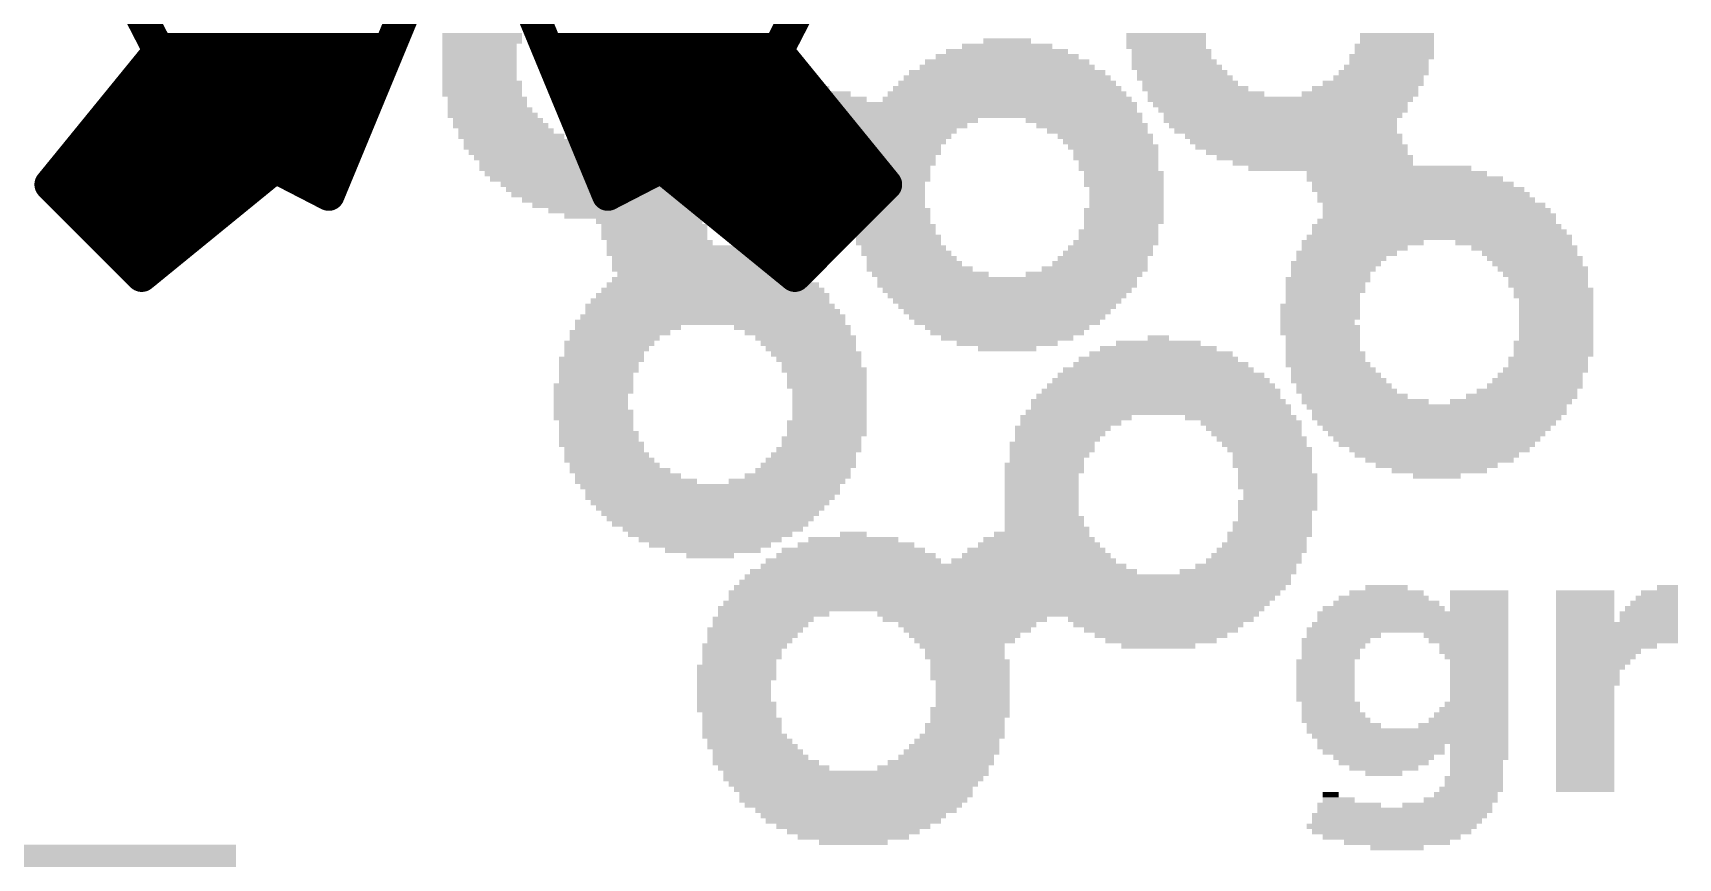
# Model space of a CAD drawing. Extents: x 45.5 to 117.9, y 20.2 to 75.1.
# Drawn here: x 50.06 to 57.81, y 66.85 to 70.74 of the extents above; entities that cross this region are included whole.
import ezdxf

# ---------------------------------------------------------------- set-up
doc = ezdxf.new("R2010")
doc.units = 0
doc.layers.add('22', color=253, linetype='CONTINUOUS')
doc.layers.add('29', color=253, linetype='CONTINUOUS')

# ---------------------------------------------------------------- blocks, each defined once
blk = doc.blocks.new('RECT')
blk.add_solid([(-0.5, -0.5), (0.5, -0.5), (-0.5, 0.5), (0.5, 0.5)])

msp = doc.modelspace()

# ---------------------------------------------------------------- linework, layer by layer
at = {"layer": '22', "const_width": 0.15}
for points in [[(50.6524, 70.6517), (50.5221, 70.9048)], [(53.6979, 70.9048), (53.5676, 70.6517)], [(51.811, 70.8407), (51.4522, 69.9745)], [(52.7678, 69.9745), (52.409, 70.8407)], [(50.14, 70.0233), (50.6524, 70.6517)], [(51.7372, 70.6625), (50.6468, 70.6625)], [(53.5732, 70.6625), (52.4828, 70.6625)], [(53.5676, 70.6517), (54.08, 70.0233)], [(51.6751, 70.5125), (50.5389, 70.5125)], [(53.6811, 70.5125), (52.545, 70.5125)], [(51.6129, 70.3625), (50.4166, 70.3625)], [(53.8034, 70.3625), (52.6071, 70.3625)], [(51.5508, 70.2125), (50.2943, 70.2125)], [(53.9257, 70.2125), (52.6692, 70.2125)], [(51.1992, 70.1049), (50.5708, 69.5925)], [(51.4522, 69.9745), (51.1992, 70.1049)], [(53.0208, 70.1049), (52.7678, 69.9745)], [(53.6492, 69.5925), (53.0208, 70.1049)], [(51.1472, 70.0625), (50.172, 70.0625)], [(51.4887, 70.0625), (51.2815, 70.0625)], [(52.9385, 70.0625), (52.7313, 70.0625)], [(54.048, 70.0625), (53.0728, 70.0625)], [(50.5708, 69.5925), (50.14, 70.0233)], [(54.08, 70.0233), (53.6492, 69.5925)], [(50.9632, 69.9125), (50.2508, 69.9125)], [(53.9692, 69.9125), (53.2568, 69.9125)], [(50.7793, 69.7625), (50.4008, 69.7625)], [(53.8192, 69.7625), (53.4407, 69.7625)], [(50.5953, 69.6125), (50.5508, 69.6125)], [(53.6692, 69.6125), (53.6247, 69.6125)]]:
    msp.add_lwpolyline(points, dxfattribs=at)
at = {"layer": '22', "const_width": 0.075}
for points in [[(50.6468, 70.7, 1), (50.6468, 70.625)], [(50.6815, 70.628, 1), (50.6233, 70.6754)], [(51.7372, 70.625, 1), (51.7372, 70.7)], [(52.4828, 70.7, 1), (52.4828, 70.625)], [(53.5967, 70.6754, 1), (53.5385, 70.628)], [(53.5732, 70.625, 1), (53.5732, 70.7)], [(50.6191, 70.6345, 1), (50.6857, 70.6689)], [(53.5343, 70.6689, 1), (53.6009, 70.6345)], [(50.5389, 70.55, 1), (50.5389, 70.475)], [(51.6751, 70.475, 1), (51.6751, 70.55)], [(52.545, 70.55, 1), (52.545, 70.475)], [(53.6811, 70.475, 1), (53.6811, 70.55)], [(50.4166, 70.4, 1), (50.4166, 70.325)], [(51.6129, 70.325, 1), (51.6129, 70.4)], [(52.6071, 70.4, 1), (52.6071, 70.325)], [(53.8034, 70.325, 1), (53.8034, 70.4)], [(50.2943, 70.25, 1), (50.2943, 70.175)], [(51.5508, 70.175, 1), (51.5508, 70.25)], [(52.6692, 70.25, 1), (52.6692, 70.175)], [(53.9257, 70.175, 1), (53.9257, 70.25)], [(51.2164, 70.1382, 1), (51.182, 70.0716)], [(51.2229, 70.0758, 1), (51.1755, 70.134)], [(53.0445, 70.134, 1), (52.9971, 70.0758)], [(53.038, 70.0716, 1), (53.0036, 70.1382)], [(50.172, 70.1, 1), (50.172, 70.025)], [(51.1472, 70.025, 1), (51.1472, 70.1)], [(51.2815, 70.1, 1), (51.2815, 70.025)], [(51.4887, 70.025, 1), (51.4887, 70.1)], [(52.7313, 70.1, 1), (52.7313, 70.025)], [(52.9385, 70.025, 1), (52.9385, 70.1)], [(53.0728, 70.1, 1), (53.0728, 70.025)], [(54.048, 70.025, 1), (54.048, 70.1)], [(50.1665, 70.0498, 1), (50.1135, 69.9968)], [(50.1109, 70.047, 1), (50.1691, 69.9996)], [(51.4176, 69.9889, 1), (51.4868, 69.9601)], [(51.435, 69.9412, 1), (51.4694, 70.0078)], [(52.7506, 70.0078, 1), (52.785, 69.9412)], [(52.7332, 69.9601, 1), (52.8024, 69.9889)], [(54.0509, 69.9996, 1), (54.1091, 70.047)], [(54.1065, 69.9968, 1), (54.0535, 70.0498)], [(50.2508, 69.95, 1), (50.2508, 69.875)], [(50.9632, 69.875, 1), (50.9632, 69.95)], [(53.2568, 69.95, 1), (53.2568, 69.875)], [(53.9692, 69.875, 1), (53.9692, 69.95)], [(50.4008, 69.8, 1), (50.4008, 69.725)], [(50.7793, 69.725, 1), (50.7793, 69.8)], [(53.4407, 69.8, 1), (53.4407, 69.725)], [(53.8192, 69.725, 1), (53.8192, 69.8)], [(50.5508, 69.65, 1), (50.5508, 69.575)], [(50.5471, 69.6216, 1), (50.5945, 69.5634)], [(50.5443, 69.566, 1), (50.5973, 69.619)], [(50.5953, 69.575, 1), (50.5953, 69.65)], [(53.6247, 69.65, 1), (53.6247, 69.575)], [(53.6227, 69.619, 1), (53.6757, 69.566)], [(53.6255, 69.5634, 1), (53.6729, 69.6216)], [(53.6692, 69.575, 1), (53.6692, 69.65)]]:
    msp.add_lwpolyline(points, format="xyb", dxfattribs=at)

# ---------------------------------------------------------------- block references
at = {"layer": '29'}
for p, xscale, yscale in [((52.175, 70.725), 0.375, 0.025), ((53.25, 70.725), 0.375, 0.025), ((55.4, 70.725), 0.375, 0.025), ((56.4875, 70.725), 0.35, 0.025), ((52.175, 70.7), 0.375, 0.025), ((52.1625, 70.675), 0.35, 0.025), ((52.1625, 70.65), 0.35, 0.025), ((53.2625, 70.7), 0.35, 0.025), ((53.275, 70.675), 0.375, 0.025), ((53.275, 70.65), 0.375, 0.025), ((54.65, 70.65), 0.575, 0.025), ((54.65, 70.675), 0.425, 0.025), ((54.65, 70.7), 0.225, 0.025), ((55.4, 70.7), 0.375, 0.025), ((55.4, 70.675), 0.375, 0.025), ((55.425, 70.65), 0.375, 0.025), ((56.475, 70.675), 0.375, 0.025), ((56.475, 70.65), 0.375, 0.025), ((56.4875, 70.7), 0.35, 0.025), ((52.1625, 70.625), 0.35, 0.025), ((52.1625, 70.6), 0.35, 0.025), ((52.1625, 70.575), 0.35, 0.025), ((53.275, 70.625), 0.375, 0.025), ((53.275, 70.6), 0.375, 0.025), ((53.3, 70.575), 0.425, 0.025), ((54.65, 70.575), 0.825, 0.025), ((54.65, 70.6), 0.775, 0.025), ((54.65, 70.625), 0.675, 0.025), ((55.425, 70.625), 0.375, 0.025), ((55.4375, 70.6), 0.4, 0.025), ((55.45, 70.575), 0.425, 0.025), ((56.4375, 70.575), 0.4, 0.025), ((56.4625, 70.625), 0.4, 0.025), ((56.45, 70.6), 0.375, 0.025), ((52.1625, 70.55), 0.35, 0.025), ((52.1625, 70.525), 0.35, 0.025), ((52.175, 70.5), 0.375, 0.025), ((53.3375, 70.55), 0.5, 0.025), ((53.375, 70.525), 0.575, 0.025), ((53.4125, 70.5), 0.65, 0.025), ((54.65, 70.5), 1.025, 0.025), ((54.65, 70.525), 0.975, 0.025), ((54.65, 70.55), 0.925, 0.025), ((55.475, 70.55), 0.425, 0.025), ((55.4875, 70.525), 0.45, 0.025), ((55.5125, 70.5), 0.45, 0.025), ((56.375, 70.5), 0.475, 0.025), ((56.4, 70.525), 0.425, 0.025), ((56.425, 70.55), 0.425, 0.025), ((52.175, 70.475), 0.375, 0.025), ((52.175, 70.45), 0.375, 0.025), ((52.2, 70.425), 0.375, 0.025), ((52.2, 70.4), 0.375, 0.025), ((54.15, 70.4), 2.225, 0.025), ((53.4875, 70.45), 0.85, 0.025), ((53.525, 70.425), 0.925, 0.025), ((53.45, 70.475), 0.725, 0.025), ((54.65, 70.425), 1.175, 0.025), ((54.65, 70.45), 1.125, 0.025), ((54.65, 70.475), 1.075, 0.025), ((55.5375, 70.475), 0.5, 0.025), ((55.5875, 70.45), 0.55, 0.025), ((55.9375, 70.425), 1.25, 0.025), ((55.9375, 70.4), 1.2, 0.025), ((56.3125, 70.45), 0.55, 0.025), ((56.3375, 70.475), 0.5, 0.025), ((52.2125, 70.375), 0.4, 0.025), ((52.225, 70.35), 0.425, 0.025), ((52.25, 70.325), 0.425, 0.025), ((53.75, 70.325), 1.525, 0.025), ((54.15, 70.35), 2.275, 0.025), ((54.15, 70.375), 2.225, 0.025), ((55.0125, 70.325), 0.55, 0.025), ((55.95, 70.375), 1.175, 0.025), ((55.95, 70.35), 1.125, 0.025), ((55.9375, 70.325), 1.1, 0.025), ((52.2625, 70.3), 0.45, 0.025), ((52.2875, 70.275), 0.45, 0.025), ((52.3125, 70.25), 0.5, 0.025), ((53.6375, 70.25), 1.5, 0.025), ((53.675, 70.275), 1.475, 0.025), ((53.7125, 70.3), 1.5, 0.025), ((55.05, 70.3), 0.525, 0.025), ((55.075, 70.275), 0.475, 0.025), ((55.1125, 70.25), 0.45, 0.025), ((55.95, 70.3), 1.075, 0.025), ((55.9625, 70.275), 1.05, 0.025), ((56, 70.25), 1.025, 0.025), ((52.3625, 70.225), 0.55, 0.025), ((53.2125, 70.2), 2.25, 0.025), ((53.225, 70.175), 2.225, 0.025), ((53.5875, 70.225), 1.55, 0.025), ((55.125, 70.225), 0.425, 0.025), ((55.15, 70.2), 0.425, 0.025), ((55.1625, 70.175), 0.4, 0.025), ((56.0625, 70.175), 0.95, 0.025), ((53.225, 70.15), 2.175, 0.025), ((52.725, 70.125), 1.125, 0.025), ((52.7125, 70.1), 1.1, 0.025), ((53.8375, 70.125), 0.95, 0.025), ((53.8625, 70.1), 0.85, 0.025), ((55.1625, 70.15), 0.4, 0.025), ((55.175, 70.125), 0.375, 0.025), ((55.175, 70.1), 0.375, 0.025), ((56.1, 70.15), 0.925, 0.025), ((56.1375, 70.125), 0.85, 0.025), ((56.3125, 70.1), 1.05, 0.025), ((52.7125, 70.075), 1.05, 0.025), ((52.725, 70.025), 0.925, 0.025), ((53.9, 70.075), 0.775, 0.025), ((53.9375, 70.05), 0.7, 0.025), ((53.9625, 70.025), 0.6, 0.025), ((55.2, 70.075), 0.375, 0.025), ((55.2, 70.05), 0.375, 0.025), ((55.2, 70.025), 0.375, 0.025), ((56.4875, 70.075), 0.85, 0.025), ((56.525, 70.05), 0.925, 0.025), ((56.5625, 70.025), 0.95, 0.025), ((52.725, 70), 0.875, 0.025), ((52.75, 69.975), 0.875, 0.025), ((52.775, 69.95), 0.825, 0.025), ((54.0125, 70), 0.5, 0.025), ((54.05, 69.975), 0.425, 0.025), ((54.0875, 69.95), 0.35, 0.025), ((55.2125, 70), 0.35, 0.025), ((55.2125, 69.975), 0.35, 0.025), ((55.2125, 69.95), 0.35, 0.025), ((56.625, 69.95), 1.025, 0.025), ((52.8, 69.925), 0.775, 0.025), ((52.85, 69.9), 0.725, 0.025), ((52.8875, 69.875), 0.65, 0.025), ((54.0875, 69.925), 0.35, 0.025), ((54.1, 69.9), 0.375, 0.025), ((54.1, 69.875), 0.375, 0.025), ((55.2, 69.9), 0.375, 0.025), ((55.2, 69.875), 0.375, 0.025), ((55.2125, 69.925), 0.35, 0.025), ((56.6625, 69.925), 1.05, 0.025), ((56.675, 69.9), 1.075, 0.025), ((56.6875, 69.875), 1.1, 0.025), ((52.9625, 69.85), 0.5, 0.025), ((52.9875, 69.825), 0.5, 0.025), ((52.9875, 69.8), 0.5, 0.025), ((54.1, 69.85), 0.375, 0.025), ((54.125, 69.825), 0.375, 0.025), ((54.125, 69.8), 0.375, 0.025), ((55.175, 69.8), 0.375, 0.025), ((55.2, 69.85), 0.375, 0.025), ((55.1875, 69.825), 0.35, 0.025), ((56.675, 69.825), 1.175, 0.025), ((56.6875, 69.8), 1.2, 0.025), ((56.675, 69.85), 1.125, 0.025), ((52.9875, 69.775), 0.5, 0.025), ((53.0125, 69.75), 0.5, 0.025), ((53.075, 69.725), 0.625, 0.025), ((54.1375, 69.775), 0.4, 0.025), ((54.1375, 69.75), 0.4, 0.025), ((54.1625, 69.725), 0.4, 0.025), ((55.1375, 69.725), 0.4, 0.025), ((55.1625, 69.75), 0.4, 0.025), ((55.175, 69.775), 0.375, 0.025), ((56.325, 69.75), 0.575, 0.025), ((56.2875, 69.725), 0.5, 0.025), ((56.6875, 69.775), 1.25, 0.025), ((57.0375, 69.75), 0.55, 0.025), ((57.0875, 69.725), 0.5, 0.025), ((53.125, 69.7), 0.725, 0.025), ((53.175, 69.675), 0.775, 0.025), ((53.2, 69.65), 0.825, 0.025), ((53.2125, 69.625), 0.85, 0.025), ((54.175, 69.7), 0.425, 0.025), ((54.2, 69.675), 0.425, 0.025), ((54.2125, 69.65), 0.45, 0.025), ((54.2375, 69.625), 0.5, 0.025), ((55.0625, 69.625), 0.5, 0.025), ((55.0875, 69.65), 0.45, 0.025), ((55.1, 69.675), 0.425, 0.025), ((55.125, 69.7), 0.425, 0.025), ((56.2, 69.65), 0.425, 0.025), ((56.1875, 69.625), 0.4, 0.025), ((56.25, 69.7), 0.475, 0.025), ((56.225, 69.675), 0.425, 0.025), ((57.1125, 69.7), 0.45, 0.025), ((57.1375, 69.675), 0.45, 0.025), ((57.15, 69.65), 0.425, 0.025), ((57.175, 69.625), 0.425, 0.025), ((53.25, 69.575), 0.925, 0.025), ((53.25, 69.6), 0.875, 0.025), ((54.2875, 69.6), 0.55, 0.025), ((54.65, 69.575), 1.225, 0.025), ((54.65, 69.55), 1.225, 0.025), ((55.0125, 69.6), 0.55, 0.025), ((56.1625, 69.575), 0.4, 0.025), ((56.15, 69.55), 0.375, 0.025), ((56.175, 69.6), 0.375, 0.025), ((57.1875, 69.6), 0.4, 0.025), ((57.2, 69.575), 0.375, 0.025), ((57.2, 69.55), 0.375, 0.025), ((53.25, 69.475), 1.125, 0.025), ((53.2625, 69.5), 1.1, 0.025), ((53.2625, 69.525), 1.05, 0.025), ((54.65, 69.525), 1.175, 0.025), ((54.65, 69.5), 1.125, 0.025), ((54.65, 69.475), 1.075, 0.025), ((56.15, 69.525), 0.375, 0.025), ((56.1375, 69.5), 0.35, 0.025), ((56.1375, 69.475), 0.35, 0.025), ((57.225, 69.525), 0.375, 0.025), ((57.225, 69.5), 0.375, 0.025), ((57.2375, 69.475), 0.35, 0.025), ((53.2625, 69.4), 1.25, 0.025), ((53.25, 69.45), 1.175, 0.025), ((53.2625, 69.425), 1.2, 0.025), ((54.65, 69.45), 1.025, 0.025), ((54.65, 69.425), 0.975, 0.025), ((54.65, 69.4), 0.925, 0.025), ((56.125, 69.45), 0.375, 0.025), ((56.125, 69.425), 0.375, 0.025), ((56.125, 69.4), 0.375, 0.025), ((57.2375, 69.45), 0.35, 0.025), ((57.2375, 69.425), 0.35, 0.025), ((57.2375, 69.4), 0.35, 0.025), ((52.825, 69.325), 0.475, 0.025), ((53.25, 69.375), 1.275, 0.025), ((52.8625, 69.35), 0.5, 0.025), ((53.6375, 69.35), 0.55, 0.025), ((53.6625, 69.325), 0.5, 0.025), ((54.65, 69.375), 0.875, 0.025), ((54.65, 69.35), 0.775, 0.025), ((54.65, 69.325), 0.725, 0.025), ((56.1125, 69.375), 0.35, 0.025), ((56.125, 69.35), 0.375, 0.025), ((56.125, 69.325), 0.375, 0.025), ((57.2375, 69.375), 0.35, 0.025), ((57.2375, 69.35), 0.35, 0.025), ((57.2375, 69.325), 0.35, 0.025), ((52.775, 69.275), 0.425, 0.025), ((52.7625, 69.25), 0.4, 0.025), ((52.8, 69.3), 0.425, 0.025), ((53.7, 69.3), 0.475, 0.025), ((53.7125, 69.275), 0.45, 0.025), ((53.725, 69.25), 0.425, 0.025), ((54.65, 69.3), 0.625, 0.025), ((54.65, 69.275), 0.475, 0.025), ((54.65, 69.25), 0.275, 0.025), ((55.3625, 69.25), 0.55, 0.025), ((55.3625, 69.275), 0.4, 0.025), ((55.3625, 69.3), 0.1, 0.025), ((56.1375, 69.3), 0.35, 0.025), ((56.1375, 69.275), 0.35, 0.025), ((56.1375, 69.25), 0.35, 0.025), ((57.225, 69.275), 0.375, 0.025), ((57.225, 69.25), 0.375, 0.025), ((57.2375, 69.3), 0.35, 0.025), ((52.7375, 69.2), 0.4, 0.025), ((52.725, 69.175), 0.375, 0.025), ((52.75, 69.225), 0.375, 0.025), ((53.75, 69.225), 0.425, 0.025), ((53.7625, 69.2), 0.4, 0.025), ((53.775, 69.175), 0.375, 0.025), ((55.375, 69.175), 0.825, 0.025), ((55.3625, 69.2), 0.75, 0.025), ((55.375, 69.225), 0.675, 0.025), ((56.15, 69.225), 0.375, 0.025), ((56.15, 69.2), 0.375, 0.025), ((56.1625, 69.175), 0.4, 0.025), ((57.2, 69.2), 0.375, 0.025), ((57.2, 69.175), 0.375, 0.025), ((57.225, 69.225), 0.375, 0.025), ((52.725, 69.15), 0.375, 0.025), ((52.7125, 69.125), 0.35, 0.025), ((52.7125, 69.1), 0.35, 0.025), ((53.7875, 69.15), 0.4, 0.025), ((53.8, 69.125), 0.375, 0.025), ((53.8, 69.1), 0.375, 0.025), ((55.375, 69.1), 1.025, 0.025), ((55.375, 69.125), 0.975, 0.025), ((55.3625, 69.15), 0.9, 0.025), ((56.1875, 69.15), 0.4, 0.025), ((56.2, 69.125), 0.425, 0.025), ((56.2125, 69.1), 0.45, 0.025), ((57.15, 69.1), 0.425, 0.025), ((57.1625, 69.125), 0.4, 0.025), ((57.1875, 69.15), 0.4, 0.025), ((52.7, 69.075), 0.375, 0.025), ((52.7, 69.05), 0.375, 0.025), ((52.6875, 69.025), 0.35, 0.025), ((53.8, 69.075), 0.375, 0.025), ((53.8125, 69.05), 0.35, 0.025), ((53.8125, 69.025), 0.35, 0.025), ((55.3625, 69.025), 1.15, 0.025), ((55.375, 69.05), 1.125, 0.025), ((55.375, 69.075), 1.075, 0.025), ((56.2375, 69.075), 0.45, 0.025), ((56.25, 69.05), 0.475, 0.025), ((56.2875, 69.025), 0.5, 0.025), ((57.075, 69.025), 0.525, 0.025), ((57.1, 69.05), 0.475, 0.025), ((57.1375, 69.075), 0.45, 0.025), ((52.6875, 69), 0.35, 0.025), ((52.6875, 68.975), 0.35, 0.025), ((52.7, 68.95), 0.375, 0.025), ((53.8125, 69), 0.35, 0.025), ((53.8125, 68.975), 0.35, 0.025), ((53.8125, 68.95), 0.35, 0.025), ((55.3625, 68.95), 1.25, 0.025), ((55.3625, 69), 1.2, 0.025), ((55.375, 68.975), 1.225, 0.025), ((56.3375, 69), 0.6, 0.025), ((56.675, 68.975), 1.225, 0.025), ((56.6875, 68.95), 1.2, 0.025), ((57.025, 69), 0.575, 0.025), ((52.7, 68.925), 0.375, 0.025), ((52.7125, 68.9), 0.35, 0.025), ((52.7125, 68.875), 0.35, 0.025), ((52.725, 68.85), 0.375, 0.025), ((53.8, 68.9), 0.375, 0.025), ((53.8, 68.875), 0.375, 0.025), ((53.8, 68.85), 0.375, 0.025), ((53.8125, 68.925), 0.35, 0.025), ((54.9125, 68.875), 0.45, 0.025), ((54.9, 68.85), 0.425, 0.025), ((54.975, 68.925), 0.525, 0.025), ((54.95, 68.9), 0.475, 0.025), ((55.75, 68.925), 0.525, 0.025), ((55.8, 68.9), 0.475, 0.025), ((55.8125, 68.875), 0.45, 0.025), ((55.825, 68.85), 0.425, 0.025), ((56.675, 68.925), 1.175, 0.025), ((56.675, 68.9), 1.125, 0.025), ((56.675, 68.875), 1.075, 0.025), ((56.675, 68.85), 1.025, 0.025), ((52.725, 68.825), 0.375, 0.025), ((52.7375, 68.8), 0.4, 0.025), ((52.75, 68.775), 0.375, 0.025), ((53.7625, 68.775), 0.4, 0.025), ((53.775, 68.825), 0.375, 0.025), ((53.775, 68.8), 0.375, 0.025), ((54.8625, 68.8), 0.4, 0.025), ((54.8625, 68.775), 0.4, 0.025), ((54.8875, 68.825), 0.4, 0.025), ((55.85, 68.825), 0.425, 0.025), ((55.8625, 68.8), 0.4, 0.025), ((55.8875, 68.775), 0.4, 0.025), ((56.675, 68.825), 0.975, 0.025), ((56.675, 68.8), 0.925, 0.025), ((56.6875, 68.775), 0.85, 0.025), ((52.7625, 68.75), 0.4, 0.025), ((52.775, 68.725), 0.425, 0.025), ((52.8, 68.7), 0.425, 0.025), ((53.7125, 68.7), 0.45, 0.025), ((53.725, 68.725), 0.425, 0.025), ((53.7375, 68.75), 0.4, 0.025), ((54.825, 68.7), 0.375, 0.025), ((54.85, 68.75), 0.375, 0.025), ((54.8375, 68.725), 0.35, 0.025), ((55.9, 68.75), 0.375, 0.025), ((55.9, 68.725), 0.375, 0.025), ((55.9, 68.7), 0.375, 0.025), ((56.675, 68.75), 0.775, 0.025), ((56.6875, 68.725), 0.7, 0.025), ((56.675, 68.7), 0.575, 0.025), ((52.825, 68.675), 0.475, 0.025), ((52.8625, 68.65), 0.5, 0.025), ((52.9, 68.625), 0.575, 0.025), ((53.6125, 68.625), 0.55, 0.025), ((53.6625, 68.65), 0.5, 0.025), ((53.6875, 68.675), 0.45, 0.025), ((54.825, 68.675), 0.375, 0.025), ((54.8125, 68.65), 0.35, 0.025), ((54.8125, 68.625), 0.35, 0.025), ((55.9125, 68.675), 0.35, 0.025), ((55.925, 68.65), 0.375, 0.025), ((55.925, 68.625), 0.375, 0.025), ((56.6875, 68.675), 0.45, 0.025), ((56.675, 68.65), 0.225, 0.025), ((53.25, 68.6), 1.225, 0.025), ((53.2625, 68.575), 1.2, 0.025), ((53.25, 68.55), 1.175, 0.025), ((54.8125, 68.6), 0.35, 0.025), ((54.8125, 68.575), 0.35, 0.025), ((54.8125, 68.55), 0.35, 0.025), ((55.925, 68.6), 0.375, 0.025), ((55.9375, 68.575), 0.35, 0.025), ((55.9375, 68.55), 0.35, 0.025), ((53.25, 68.525), 1.125, 0.025), ((53.25, 68.5), 1.075, 0.025), ((53.25, 68.475), 1.025, 0.025), ((54.8125, 68.525), 0.35, 0.025), ((54.8125, 68.5), 0.35, 0.025), ((54.8125, 68.475), 0.35, 0.025), ((55.925, 68.525), 0.375, 0.025), ((55.925, 68.5), 0.375, 0.025), ((55.9125, 68.475), 0.35, 0.025), ((53.25, 68.45), 0.975, 0.025), ((53.25, 68.425), 0.925, 0.025), ((53.2625, 68.4), 0.85, 0.025), ((54.825, 68.45), 0.375, 0.025), ((54.825, 68.425), 0.375, 0.025), ((54.8375, 68.4), 0.4, 0.025), ((55.9, 68.425), 0.375, 0.025), ((55.9, 68.4), 0.375, 0.025), ((55.9125, 68.45), 0.35, 0.025), ((53.25, 68.375), 0.775, 0.025), ((53.25, 68.35), 0.675, 0.025), ((53.25, 68.325), 0.575, 0.025), ((53.9375, 68.325), 0.55, 0.025), ((53.925, 68.35), 0.425, 0.025), ((53.925, 68.375), 0.125, 0.025), ((54.8, 68.325), 0.575, 0.025), ((54.8, 68.35), 0.525, 0.025), ((54.8125, 68.375), 0.45, 0.025), ((55.8625, 68.325), 0.4, 0.025), ((55.8875, 68.375), 0.4, 0.025), ((55.875, 68.35), 0.375, 0.025), ((53.2625, 68.3), 0.45, 0.025), ((53.25, 68.275), 0.225, 0.025), ((53.925, 68.25), 0.825, 0.025), ((53.9375, 68.275), 0.75, 0.025), ((53.925, 68.3), 0.675, 0.025), ((54.775, 68.25), 0.775, 0.025), ((54.7875, 68.275), 0.7, 0.025), ((54.7875, 68.3), 0.65, 0.025), ((55.8125, 68.25), 0.45, 0.025), ((55.825, 68.275), 0.425, 0.025), ((55.85, 68.3), 0.425, 0.025), ((54.7, 68.175), 2.575, 0.025), ((54.35, 68.2), 1.825, 0.025), ((54.35, 68.225), 1.725, 0.025), ((55.7375, 68.2), 0.55, 0.025), ((55.775, 68.225), 0.475, 0.025), ((54.6375, 68.1), 2.6, 0.025), ((54.625, 68.075), 2.575, 0.025), ((54.6625, 68.125), 2.6, 0.025), ((54.6875, 68.15), 2.6, 0.025), ((56.425, 68.075), 0.425, 0.025), ((56.4375, 68.1), 0.35, 0.025), ((56.4375, 68.125), 0.2, 0.025), ((56.875, 68.1), 0.275, 0.025), ((56.875, 68.075), 0.275, 0.025), ((57.375, 68.1), 0.275, 0.025), ((57.375, 68.075), 0.275, 0.025), ((57.7125, 68.075), 0.2, 0.025), ((57.725, 68.1), 0.175, 0.025), ((57.7625, 68.125), 0.1, 0.025), ((54.575, 68.025), 2.575, 0.025), ((53.55, 68), 0.525, 0.025), ((54.6, 68.05), 2.575, 0.025), ((54.9375, 68), 1.8, 0.025), ((56.5625, 68), 0.9, 0.025), ((56.425, 68.025), 0.575, 0.025), ((56.4375, 68.05), 0.5, 0.025), ((56.875, 68.05), 0.275, 0.025), ((56.875, 68.025), 0.275, 0.025), ((57.375, 68.05), 0.275, 0.025), ((57.375, 68.025), 0.275, 0.025), ((57.375, 68), 0.275, 0.025), ((57.675, 68), 0.275, 0.025), ((57.6875, 68.025), 0.25, 0.025), ((57.7, 68.05), 0.225, 0.025), ((53.4625, 67.925), 0.45, 0.025), ((53.5, 67.975), 0.475, 0.025), ((53.4875, 67.95), 0.45, 0.025), ((54.45, 67.975), 0.775, 0.025), ((54.4625, 67.95), 0.65, 0.025), ((54.4625, 67.925), 0.6, 0.025), ((55.375, 67.975), 0.875, 0.025), ((55.3625, 67.95), 0.8, 0.025), ((55.375, 67.925), 0.725, 0.025), ((56.5375, 67.925), 0.95, 0.025), ((56.55, 67.95), 0.925, 0.025), ((56.5625, 67.975), 0.9, 0.025), ((57.375, 67.975), 0.275, 0.025), ((57.525, 67.95), 0.575, 0.025), ((57.525, 67.925), 0.575, 0.025), ((57.675, 67.975), 0.275, 0.025), ((53.4125, 67.85), 0.4, 0.025), ((53.45, 67.9), 0.425, 0.025), ((53.4375, 67.875), 0.4, 0.025), ((54.45, 67.9), 0.525, 0.025), ((54.45, 67.875), 0.475, 0.025), ((54.4375, 67.85), 0.4, 0.025), ((55.375, 67.9), 0.625, 0.025), ((55.375, 67.875), 0.525, 0.025), ((55.3625, 67.85), 0.35, 0.025), ((56.2, 67.875), 0.325, 0.025), ((56.1875, 67.85), 0.3, 0.025), ((56.2375, 67.9), 0.35, 0.025), ((56.8125, 67.9), 0.4, 0.025), ((56.825, 67.875), 0.375, 0.025), ((56.85, 67.85), 0.325, 0.025), ((57.525, 67.9), 0.575, 0.025), ((57.525, 67.875), 0.575, 0.025), ((57.475, 67.85), 0.475, 0.025), ((53.4, 67.825), 0.375, 0.025), ((53.4, 67.8), 0.375, 0.025), ((53.3875, 67.775), 0.35, 0.025), ((54.45, 67.825), 0.375, 0.025), ((54.45, 67.8), 0.375, 0.025), ((54.475, 67.775), 0.375, 0.025), ((56.15, 67.775), 0.275, 0.025), ((56.175, 67.825), 0.275, 0.025), ((56.175, 67.8), 0.275, 0.025), ((56.85, 67.825), 0.325, 0.025), ((56.8625, 67.8), 0.3, 0.025), ((56.875, 67.775), 0.275, 0.025), ((57.4375, 67.825), 0.4, 0.025), ((57.425, 67.8), 0.375, 0.025), ((57.4125, 67.775), 0.35, 0.025), ((53.375, 67.75), 0.375, 0.025), ((53.375, 67.725), 0.375, 0.025), ((53.375, 67.7), 0.375, 0.025), ((54.475, 67.75), 0.375, 0.025), ((54.475, 67.725), 0.375, 0.025), ((54.475, 67.7), 0.375, 0.025), ((56.15, 67.75), 0.275, 0.025), ((56.15, 67.725), 0.275, 0.025), ((56.15, 67.7), 0.275, 0.025), ((56.875, 67.75), 0.275, 0.025), ((56.875, 67.725), 0.275, 0.025), ((56.875, 67.7), 0.275, 0.025), ((57.4, 67.75), 0.325, 0.025), ((57.3875, 67.725), 0.3, 0.025), ((57.3875, 67.7), 0.3, 0.025), ((53.3625, 67.675), 0.35, 0.025), ((53.3625, 67.65), 0.35, 0.025), ((53.3625, 67.625), 0.35, 0.025), ((54.4875, 67.675), 0.35, 0.025), ((54.4875, 67.65), 0.35, 0.025), ((54.4875, 67.625), 0.35, 0.025), ((56.15, 67.675), 0.275, 0.025), ((56.15, 67.65), 0.275, 0.025), ((56.15, 67.625), 0.275, 0.025), ((56.875, 67.675), 0.275, 0.025), ((56.875, 67.65), 0.275, 0.025), ((56.875, 67.625), 0.275, 0.025), ((57.3875, 67.675), 0.3, 0.025), ((57.375, 67.65), 0.275, 0.025), ((57.375, 67.625), 0.275, 0.025), ((53.3625, 67.6), 0.35, 0.025), ((53.375, 67.575), 0.375, 0.025), ((53.375, 67.55), 0.375, 0.025), ((54.475, 67.55), 0.375, 0.025), ((54.4875, 67.6), 0.35, 0.025), ((54.4875, 67.575), 0.35, 0.025), ((56.15, 67.6), 0.275, 0.025), ((56.175, 67.575), 0.275, 0.025), ((56.175, 67.55), 0.275, 0.025), ((56.85, 67.55), 0.325, 0.025), ((56.8625, 67.575), 0.3, 0.025), ((56.875, 67.6), 0.275, 0.025), ((57.375, 67.6), 0.275, 0.025), ((57.375, 67.575), 0.275, 0.025), ((57.375, 67.55), 0.275, 0.025), ((53.3875, 67.525), 0.35, 0.025), ((53.4, 67.5), 0.375, 0.025), ((53.4, 67.475), 0.375, 0.025), ((54.45, 67.475), 0.375, 0.025), ((54.475, 67.525), 0.375, 0.025), ((54.4625, 67.5), 0.35, 0.025), ((56.1875, 67.525), 0.3, 0.025), ((56.2, 67.5), 0.325, 0.025), ((56.2375, 67.475), 0.35, 0.025), ((56.8, 67.475), 0.425, 0.025), ((56.825, 67.5), 0.375, 0.025), ((56.8375, 67.525), 0.35, 0.025), ((57.375, 67.525), 0.275, 0.025), ((57.375, 67.5), 0.275, 0.025), ((57.375, 67.475), 0.275, 0.025), ((53.4, 67.45), 0.375, 0.025), ((53.4125, 67.425), 0.4, 0.025), ((53.4375, 67.4), 0.4, 0.025), ((54.4125, 67.4), 0.4, 0.025), ((54.4375, 67.425), 0.4, 0.025), ((54.45, 67.45), 0.375, 0.025), ((56.5375, 67.45), 0.95, 0.025), ((56.55, 67.425), 0.925, 0.025), ((56.5625, 67.4), 0.9, 0.025), ((57.375, 67.45), 0.275, 0.025), ((57.375, 67.425), 0.275, 0.025), ((57.375, 67.4), 0.275, 0.025), ((53.45, 67.375), 0.425, 0.025), ((53.475, 67.35), 0.425, 0.025), ((53.4875, 67.325), 0.45, 0.025), ((53.5125, 67.3), 0.5, 0.025), ((54.3375, 67.3), 0.5, 0.025), ((54.3625, 67.325), 0.45, 0.025), ((54.3875, 67.35), 0.45, 0.025), ((54.4, 67.375), 0.425, 0.025), ((56.4125, 67.375), 0.6, 0.025), ((56.425, 67.35), 0.575, 0.025), ((56.425, 67.325), 0.475, 0.025), ((56.425, 67.3), 0.425, 0.025), ((56.875, 67.375), 0.275, 0.025), ((56.875, 67.35), 0.275, 0.025), ((56.875, 67.325), 0.275, 0.025), ((56.8625, 67.3), 0.25, 0.025), ((57.375, 67.375), 0.275, 0.025), ((57.375, 67.35), 0.275, 0.025), ((57.375, 67.325), 0.275, 0.025), ((57.375, 67.3), 0.275, 0.025), ((53.55, 67.275), 0.525, 0.025), ((53.9375, 67.25), 1.25, 0.025), ((53.925, 67.225), 1.225, 0.025), ((54.3, 67.275), 0.525, 0.025), ((56.425, 67.275), 0.325, 0.025), ((56.425, 67.25), 0.175, 0.025), ((56.85, 67.225), 0.275, 0.025), ((56.8625, 67.275), 0.25, 0.025), ((56.8625, 67.25), 0.25, 0.025), ((57.375, 67.275), 0.275, 0.025), ((57.375, 67.25), 0.275, 0.025), ((57.375, 67.225), 0.275, 0.025), ((53.925, 67.2), 1.175, 0.025), ((53.925, 67.175), 1.125, 0.025), ((53.9375, 67.15), 1.1, 0.025), ((56.175, 67.15), 0.075, 0.025), ((56.8125, 67.15), 0.3, 0.025), ((56.8375, 67.175), 0.3, 0.025), ((56.85, 67.2), 0.275, 0.025), ((57.375, 67.2), 0.275, 0.025), ((57.375, 67.175), 0.275, 0.025), ((53.925, 67.125), 1.075, 0.025), ((53.925, 67.1), 1.025, 0.025), ((53.9375, 67.075), 0.95, 0.025), ((56.2625, 67.1), 0.3, 0.025), ((56.525, 67.075), 0.825, 0.025), ((56.2125, 67.125), 0.15, 0.025), ((56.725, 67.1), 0.425, 0.025), ((56.7875, 67.125), 0.35, 0.025), ((53.925, 67.05), 0.875, 0.025), ((53.925, 67.025), 0.825, 0.025), ((53.925, 67), 0.725, 0.025), ((56.4625, 67), 0.8, 0.025), ((56.5, 67.05), 0.825, 0.025), ((56.4875, 67.025), 0.8, 0.025), ((53.925, 66.975), 0.625, 0.025), ((53.925, 66.95), 0.525, 0.025), ((53.925, 66.925), 0.325, 0.025), ((56.4625, 66.975), 0.75, 0.025), ((56.4625, 66.95), 0.65, 0.025), ((56.4875, 66.925), 0.5, 0.025), ((50.165, 65.914), 1.7, 2), ((56.4875, 66.9), 0.25, 0.025)]:
    msp.add_blockref('RECT', p, dxfattribs=dict(at, xscale=xscale, yscale=yscale))
at = {"layer": '29', "yscale": 0.025}
for p in [(56.0125, 70.225), (56.0375, 70.2), (52.7125, 70.05), (56.5875, 70), (56.6125, 69.975), (53.2625, 69.55)]:
    msp.add_blockref('RECT', p, dxfattribs=at)

doc.saveas('drawing.dxf')
